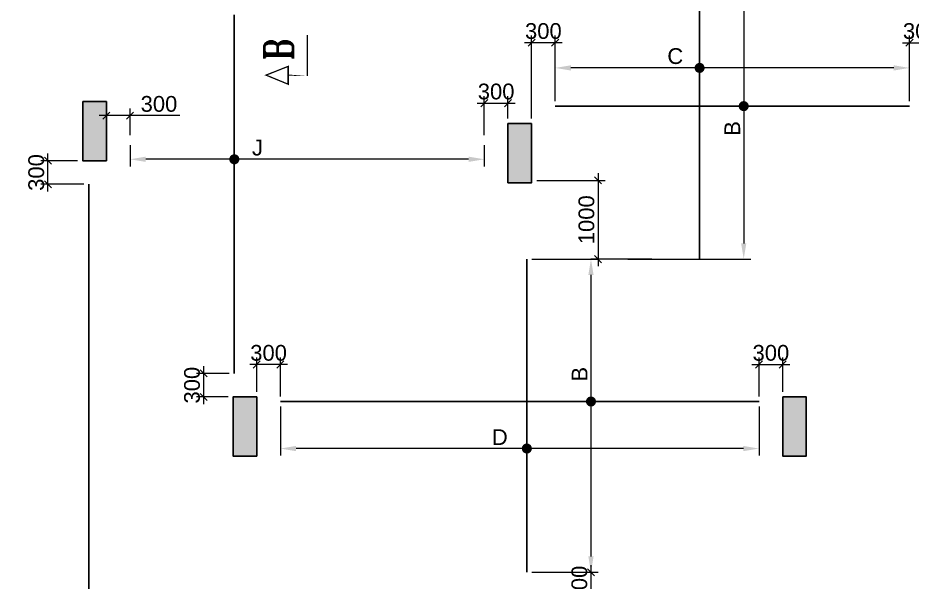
# Model space of a CAD drawing. Header units: millimetres. Extents: x 1123469 to 1883119, y -126924 to 196924.
# Drawn here: x 1621671 to 1633029, y 129639 to 136802 of the extents above; entities that cross this region are included whole.
import ezdxf

# ---------------------------------------------------------------- set-up
doc = ezdxf.new("R2010")
doc.units = ezdxf.units.MM
doc.header["$LTSCALE"] = 500
doc.header["$MEASUREMENT"] = 0
doc.header["$PDMODE"] = 34
doc.linetypes.add('CONTINOUS', pattern=[0])
doc.layers.get('Defpoints').update_dxf_attribs({"lineweight": 0})
for name, color, linetype in [('3BEAM NO', 6, 'Continuous'), ('COL. DIM', 3, 'Continuous'), ('reinf.', 4, 'Continuous'), ('TEXT-20', 3, 'Continuous'), ('TOWER AREA COLUMN.', 6, 'Continuous')]:
    doc.layers.add(name, color=color, linetype=linetype)
for name, color, linetype, lineweight in [('CUT OUT', 1, 'Continuous', 13), ('dim-M', 1, 'Continuous', 15), ('S - SUNK', 251, 'Continuous', 0), ('TOWER COL HATCH', 253, 'Continuous', 20)]:
    doc.layers.add(name, color=color, linetype=linetype, lineweight=lineweight)
doc.styles.add('3mm', font='arial.ttf')
doc.styles.add('RT', font='romant.shx', dxfattribs={"height": 8})
doc.dimstyles.new('PARAMVEER', dxfattribs={"dimtxt": 200, "dimasz": 100, "dimexe": 0, "dimexo": 25, "dimgap": 10, "dimtad": 1, "dimdec": 0, "dimrnd": 5, "dimzin": 0, "dimdsep": 46, "dimtxsty": '3mm', "dimblk": 'OBLIQUE', "dimcen": 0.09, "dimdle": 75, "dimclrd": 1, "dimclre": 1, "dimclrt": 3, "dimadec": 0, "dimazin": 0, "dimtfac": 1, "dimtdec": 0, "dimtmove": 1, "dimatfit": 3, "dimfxl": 100, "dimtolj": 1, "dimtzin": 0, "dimlwd": 18, "dimlwe": 5, "dimarcsym": 0})

# ---------------------------------------------------------------- blocks, each defined once
blk = doc.blocks.new('3tgra')
at = {"layer": 'TOWER COL HATCH'}
h = blk.add_hatch(color=253, dxfattribs=at)
h.dxf.hatch_style = 1
h.paths.add_polyline_path([(1383385.712416565, 72716.75990101276), (1383085.712416565, 72716.75990101276), (1383085.712416565, 71966.75990101276), (1383385.712416565, 71966.75990101276)])
h = blk.add_hatch(color=253, dxfattribs=at)
h.dxf.hatch_style = 1
h.paths.add_polyline_path([(1377685.631014433, 72436.75957392534), (1377985.631014433, 72436.75957392534), (1377985.631014433, 71686.75957392534), (1377685.631014433, 71686.75957392534)])
h = blk.add_hatch(color=253, dxfattribs=at)
h.dxf.hatch_style = 1
h.paths.add_polyline_path([(1374495.631025397, 68966.75979970378), (1374195.631025397, 68966.75979970378), (1374195.631025397, 68216.75979970378), (1374495.631025397, 68216.75979970378)])
h = blk.add_hatch(color=253, dxfattribs=at)
h.dxf.hatch_style = 1
h.paths.add_polyline_path([(1381175.631022721, 68966.7597997039), (1381475.631022721, 68966.7597997039), (1381475.631022721, 68216.7597997039), (1381175.631022721, 68216.7597997039)])
at = {"layer": 'TOWER AREA COLUMN.', "color": 4}
for points in [[(1383385.712416565, 72716.75990101276), (1383085.712416565, 72716.75990101276), (1383085.712416565, 71966.75990101276), (1383385.712416565, 71966.75990101276)], [(1377685.631014433, 72436.75957392534), (1377985.631014433, 72436.75957392534), (1377985.631014433, 71686.75957392534), (1377685.631014433, 71686.75957392534)], [(1374495.631025397, 68966.75979970378), (1374195.631025397, 68966.75979970378), (1374195.631025397, 68216.75979970378), (1374495.631025397, 68216.75979970378)], [(1381175.631022721, 68966.7597997039), (1381475.631022721, 68966.7597997039), (1381475.631022721, 68216.7597997039), (1381175.631022721, 68216.7597997039)]]:
    blk.add_lwpolyline(points, close=True, dxfattribs=at)
blk = doc.blocks.new('_Oblique')
at = {"color": 0, "linetype": 'ByBlock', "lineweight": -2}
blk.add_line((-0.5, -0.5), (0.5, 0.5), dxfattribs=at)
blk = doc.blocks.new('*D1168')
at = {"layer": 'COL. DIM', "color": 1, "linetype": 'CONTINOUS', "lineweight": 5, "ltscale": 10, "transparency": 16777216}
for p, q in [((1632995.033498368, 135746.5835570494), (1632995.033498368, 136576.4954902627)), ((1633295.033498368, 135804.2511585094), (1633295.033498368, 136576.4954902627))]:
    blk.add_line(p, q, dxfattribs=at)
at = {"layer": 'COL. DIM', "color": 1, "lineweight": 18, "ltscale": 10, "transparency": 16777216}
blk.add_line((1632905.033498368, 136486.4954902627), (1633385.033498368, 136486.4954902627), dxfattribs=at)
at = {"layer": 'Defpoints', "color": 0, "ltscale": 10, "transparency": 16777216}
for p in [(1633295.033498368, 136486.4954902627), (1633295.033498368, 135739.2511585094), (1632995.033498368, 135681.5835570494)]:
    blk.add_point(p, dxfattribs=at)
at = {"layer": 'COL. DIM', "color": 1, "lineweight": 18, "ltscale": 10, "transparency": 16777216, "xscale": 90, "yscale": 90, "zscale": 90, "rotation": 180}
blk.add_blockref('_Oblique', (1632995.033498368, 136486.4954902627), dxfattribs=at)
at = {"layer": 'COL. DIM', "color": 1, "lineweight": 18, "ltscale": 10, "transparency": 16777216, "xscale": 90, "yscale": 90, "zscale": 90}
blk.add_blockref('_Oblique', (1633295.033498368, 136486.4954902627), dxfattribs=at)
at = {"layer": 'COL. DIM', "color": 3, "ltscale": 10, "transparency": 16777216, "insert": (1633145.033498368, 136633.678300631), "char_height": 200, "attachment_point": 5, "style": '3mm'}
blk.add_mtext('\\A1;300', dxfattribs=at)
blk = doc.blocks.new('*D1169')
at = {"layer": 'COL. DIM', "color": 1, "linetype": 'CONTINOUS', "lineweight": 5, "ltscale": 10, "transparency": 16777216}
for p, q in [((1630325.262579326, 137654.2940887282), (1630979.826075349, 137654.2940887282)), ((1629418.331552686, 133739.2510732774), (1630979.826075349, 133739.2510732774))]:
    blk.add_line(p, q, dxfattribs=at)
at = {"layer": 'COL. DIM', "color": 1, "lineweight": 18, "ltscale": 10, "transparency": 16777216}
blk.add_line((1630889.826075349, 137454.2940887282), (1630889.826075349, 133939.2510732774), dxfattribs=at)
at = {"layer": 'COL. DIM', "color": 1, "ltscale": 10, "transparency": 16777216}
for points in [[(1630856.492742016, 137454.2940887282), (1630923.159408682, 137454.2940887282), (1630889.826075349, 137654.2940887282)], [(1630856.492742016, 133939.2510732774), (1630923.159408682, 133939.2510732774), (1630889.826075349, 133739.2510732774)]]:
    blk.add_solid(points, dxfattribs=at)
at = {"layer": 'Defpoints', "color": 0, "ltscale": 10, "transparency": 16777216}
for p in [(1630260.262579326, 137654.2940887282), (1629353.331552686, 133739.2510732774), (1630889.826075349, 133739.2510732774)]:
    blk.add_point(p, dxfattribs=at)
at = {"layer": 'COL. DIM', "color": 3, "ltscale": 10, "transparency": 16777216, "insert": (1630744.826075369, 135398.7302032021), "char_height": 200, "attachment_point": 5, "rotation": 90, "style": '3mm'}
blk.add_mtext('\\A1;B', dxfattribs=at)
blk = doc.blocks.new('*D1170')
at = {"layer": 'COL. DIM', "color": 1, "linetype": 'CONTINOUS', "lineweight": 5, "ltscale": 10, "transparency": 16777216}
for p, q in [((1628194.952115137, 135524.250831422), (1628194.952115137, 136576.4954902627)), ((1628494.952115137, 135746.5835570494), (1628494.952115137, 136576.4954902627))]:
    blk.add_line(p, q, dxfattribs=at)
at = {"layer": 'COL. DIM', "color": 1, "lineweight": 18, "ltscale": 10, "transparency": 16777216}
blk.add_line((1628584.952115137, 136486.4954902627), (1628104.952115137, 136486.4954902627), dxfattribs=at)
at = {"layer": 'Defpoints', "color": 0, "ltscale": 10, "transparency": 16777216}
for p in [(1628194.952115137, 136486.4954902627), (1628494.952115137, 135681.5835570494), (1628194.952115137, 135459.250831422)]:
    blk.add_point(p, dxfattribs=at)
at = {"layer": 'COL. DIM', "color": 1, "lineweight": 18, "ltscale": 10, "transparency": 16777216, "xscale": 90, "yscale": 90, "zscale": 90, "rotation": 180}
blk.add_blockref('_Oblique', (1628194.952115137, 136486.4954902627), dxfattribs=at)
at = {"layer": 'COL. DIM', "color": 1, "lineweight": 18, "ltscale": 10, "transparency": 16777216, "xscale": 90, "yscale": 90, "zscale": 90}
blk.add_blockref('_Oblique', (1628494.952115137, 136486.4954902627), dxfattribs=at)
at = {"layer": 'COL. DIM', "color": 3, "ltscale": 10, "transparency": 16777216, "insert": (1628344.952115137, 136633.678300631), "char_height": 200, "attachment_point": 5, "style": '3mm'}
blk.add_mtext('\\A1;300', dxfattribs=at)
blk = doc.blocks.new('*D1171')
at = {"layer": 'COL. DIM', "color": 1, "linetype": 'CONTINOUS', "lineweight": 5, "ltscale": 10, "transparency": 16777216}
for p, q in [((1631084.951477292, 131996.5834557404), (1631084.951477292, 132491.2456043093)), ((1631384.951477292, 132054.2510572005), (1631384.951477292, 132491.2456043093))]:
    blk.add_line(p, q, dxfattribs=at)
at = {"layer": 'COL. DIM', "color": 1, "lineweight": 18, "ltscale": 10, "transparency": 16777216}
blk.add_line((1630994.951477292, 132401.2456043093), (1631474.951477292, 132401.2456043093), dxfattribs=at)
at = {"layer": 'Defpoints', "color": 0, "ltscale": 10, "transparency": 16777216}
for p in [(1631384.951477292, 132401.2456043093), (1631384.951477292, 131989.2510572005), (1631084.951477292, 131931.5834557404)]:
    blk.add_point(p, dxfattribs=at)
at = {"layer": 'COL. DIM', "color": 1, "lineweight": 18, "ltscale": 10, "transparency": 16777216, "xscale": 90, "yscale": 90, "zscale": 90, "rotation": 180}
blk.add_blockref('_Oblique', (1631084.951477292, 132401.2456043093), dxfattribs=at)
at = {"layer": 'COL. DIM', "color": 1, "lineweight": 18, "ltscale": 10, "transparency": 16777216, "xscale": 90, "yscale": 90, "zscale": 90}
blk.add_blockref('_Oblique', (1631384.951477292, 132401.2456043093), dxfattribs=at)
at = {"layer": 'COL. DIM', "color": 3, "ltscale": 10, "transparency": 16777216, "insert": (1631234.951477292, 132548.4284146776), "char_height": 200, "attachment_point": 5, "style": '3mm'}
blk.add_mtext('\\A1;300', dxfattribs=at)
blk = doc.blocks.new('*D1172')
at = {"layer": 'COL. DIM', "color": 1, "linetype": 'CONTINOUS', "lineweight": 5, "ltscale": 10, "transparency": 16777216}
for p, q in [((1628200.353382314, 133739.2510732775), (1629039.744681105, 133739.2510732775)), ((1628200.353382314, 129764.2510576966), (1629039.744681105, 129764.2510576966))]:
    blk.add_line(p, q, dxfattribs=at)
at = {"layer": 'COL. DIM', "color": 1, "lineweight": 18, "ltscale": 10, "transparency": 16777216}
blk.add_line((1628949.744681105, 133539.2510732775), (1628949.744681105, 129964.2510576966), dxfattribs=at)
at = {"layer": 'COL. DIM', "color": 1, "ltscale": 10, "transparency": 16777216}
for points in [[(1628916.411347772, 133539.2510732775), (1628983.078014438, 133539.2510732775), (1628949.744681105, 133739.2510732775)], [(1628916.411347772, 129964.2510576966), (1628983.078014438, 129964.2510576966), (1628949.744681105, 129764.2510576966)]]:
    blk.add_solid(points, dxfattribs=at)
at = {"layer": 'Defpoints', "color": 0, "ltscale": 10, "transparency": 16777216}
for p in [(1628135.353382314, 133739.2510732775), (1628135.353382314, 129764.2510576966), (1628949.744681105, 129764.2510576966)]:
    blk.add_point(p, dxfattribs=at)
at = {"layer": 'COL. DIM', "color": 3, "ltscale": 10, "transparency": 16777216, "insert": (1628804.744681129, 132278.4018953069), "char_height": 200, "attachment_point": 5, "rotation": 90, "style": '3mm'}
blk.add_mtext('\\A1;B', dxfattribs=at)
blk = doc.blocks.new('*D1173')
at = {"layer": 'COL. DIM', "color": 1, "lineweight": 18, "ltscale": 10, "transparency": 16777216}
blk.add_line((1628949.762944429, 129854.2510576966), (1628949.762944429, 129374.2510576967), dxfattribs=at)
at = {"layer": 'COL. DIM', "color": 1, "linetype": 'CONTINOUS', "lineweight": 5, "ltscale": 10, "transparency": 16777216}
for p, q in [((1628200.353382314, 129764.2510576966), (1629039.762944429, 129764.2510576966)), ((1628259.952108179, 129464.2510576967), (1629039.762944429, 129464.2510576967))]:
    blk.add_line(p, q, dxfattribs=at)
at = {"layer": 'Defpoints', "color": 0, "ltscale": 10, "transparency": 16777216}
for p in [(1628135.353382314, 129764.2510576966), (1628194.952108179, 129464.2510576967), (1628949.762944429, 129464.2510576967)]:
    blk.add_point(p, dxfattribs=at)
at = {"layer": 'COL. DIM', "color": 1, "lineweight": 18, "ltscale": 10, "transparency": 16777216, "xscale": 90, "yscale": 90, "zscale": 90}
for p, rotation in [((1628949.762944429, 129764.2510576966), 90), ((1628949.762944429, 129464.2510576967), 270)]:
    blk.add_blockref('_Oblique', p, dxfattribs=dict(at, rotation=rotation))
at = {"layer": 'COL. DIM', "color": 3, "ltscale": 10, "transparency": 16777216, "insert": (1628802.580134058, 129614.2510576966), "char_height": 200, "attachment_point": 5, "rotation": 90, "style": '3mm'}
blk.add_mtext('\\A1;300', dxfattribs=at)
blk = doc.blocks.new('*D1174')
at = {"layer": 'COL. DIM', "color": 1, "linetype": 'CONTINOUS', "lineweight": 5, "ltscale": 10, "transparency": 16777216}
for p, q in [((1624704.951479969, 132054.2510572005), (1624704.951479969, 132491.2456043093)), ((1625004.951479969, 131996.5834557404), (1625004.951479969, 132491.2456043093))]:
    blk.add_line(p, q, dxfattribs=at)
at = {"layer": 'COL. DIM', "color": 1, "lineweight": 18, "ltscale": 10, "transparency": 16777216}
blk.add_line((1625094.951479969, 132401.2456043093), (1624614.951479969, 132401.2456043093), dxfattribs=at)
at = {"layer": 'Defpoints', "color": 0, "ltscale": 10, "transparency": 16777216}
for p in [(1624704.951479969, 132401.2456043093), (1624704.951479969, 131989.2510572005), (1625004.951479969, 131931.5834557404)]:
    blk.add_point(p, dxfattribs=at)
at = {"layer": 'COL. DIM', "color": 1, "lineweight": 18, "ltscale": 10, "transparency": 16777216, "xscale": 90, "yscale": 90, "zscale": 90, "rotation": 180}
blk.add_blockref('_Oblique', (1624704.951479969, 132401.2456043093), dxfattribs=at)
at = {"layer": 'COL. DIM', "color": 1, "lineweight": 18, "ltscale": 10, "transparency": 16777216, "xscale": 90, "yscale": 90, "zscale": 90}
blk.add_blockref('_Oblique', (1625004.951479969, 132401.2456043093), dxfattribs=at)
at = {"layer": 'COL. DIM', "color": 3, "ltscale": 10, "transparency": 16777216, "insert": (1624854.951479969, 132548.4284146776), "char_height": 200, "attachment_point": 5, "style": '3mm'}
blk.add_mtext('\\A1;300', dxfattribs=at)
blk = doc.blocks.new('*D1255')
at = {"layer": 'COL. DIM', "color": 1, "lineweight": 18, "ltscale": 10, "transparency": 16777216}
blk.add_line((1629039.744681106, 134829.2510732774), (1629039.744681106, 133649.2510732775), dxfattribs=at)
at = {"layer": 'COL. DIM', "color": 1, "linetype": 'CONTINOUS', "lineweight": 5, "ltscale": 10, "transparency": 16777216}
for p, q in [((1628259.952115138, 134739.2510732774), (1629129.744681106, 134739.2510732774)), ((1629721.371590578, 133739.2510732775), (1628949.744681106, 133739.2510732775))]:
    blk.add_line(p, q, dxfattribs=at)
at = {"layer": 'Defpoints', "color": 0, "ltscale": 10, "transparency": 16777216}
for p in [(1628194.952115138, 134739.2510732774), (1629039.744681106, 133739.2510732775), (1629786.371590578, 133739.2510732775)]:
    blk.add_point(p, dxfattribs=at)
at = {"layer": 'COL. DIM', "color": 1, "lineweight": 18, "ltscale": 10, "transparency": 16777216, "xscale": 90, "yscale": 90, "zscale": 90}
for p, rotation in [((1629039.744681106, 134739.2510732774), 90), ((1629039.744681106, 133739.2510732775), 270)]:
    blk.add_blockref('_Oblique', p, dxfattribs=dict(at, rotation=rotation))
at = {"layer": 'COL. DIM', "color": 3, "ltscale": 10, "transparency": 16777216, "insert": (1628892.630083561, 134239.251073277), "char_height": 200, "attachment_point": 5, "rotation": 90, "style": '3mm'}
blk.add_mtext('\\A1;1000', dxfattribs=at)
blk = doc.blocks.new('*D1175')
at = {"layer": 'COL. DIM', "color": 1, "linetype": 'CONTINOUS', "lineweight": 5, "ltscale": 10, "transparency": 16777216}
for p, q in [((1627594.952115137, 135314.3516455312), (1627594.952115137, 135809.0137941001)), ((1627894.952115137, 135524.250831422), (1627894.952115137, 135809.0137941001))]:
    blk.add_line(p, q, dxfattribs=at)
at = {"layer": 'COL. DIM', "color": 1, "lineweight": 18, "ltscale": 10, "transparency": 16777216}
blk.add_line((1627504.952115137, 135719.0137941001), (1627984.952115137, 135719.0137941001), dxfattribs=at)
at = {"layer": 'Defpoints', "color": 0, "ltscale": 10, "transparency": 16777216}
for p in [(1627894.952115137, 135719.0137941001), (1627894.952115137, 135459.250831422), (1627594.952115137, 135249.3516455312)]:
    blk.add_point(p, dxfattribs=at)
at = {"layer": 'COL. DIM', "color": 1, "lineweight": 18, "ltscale": 10, "transparency": 16777216, "xscale": 90, "yscale": 90, "zscale": 90, "rotation": 180}
blk.add_blockref('_Oblique', (1627594.952115137, 135719.0137941001), dxfattribs=at)
at = {"layer": 'COL. DIM', "color": 1, "lineweight": 18, "ltscale": 10, "transparency": 16777216, "xscale": 90, "yscale": 90, "zscale": 90}
blk.add_blockref('_Oblique', (1627894.952115137, 135719.0137941001), dxfattribs=at)
at = {"layer": 'COL. DIM', "color": 3, "ltscale": 10, "transparency": 16777216, "insert": (1627744.952115137, 135866.1966044684), "char_height": 200, "attachment_point": 5, "style": '3mm'}
blk.add_mtext('\\A1;300', dxfattribs=at)
blk = doc.blocks.new('*D1176')
at = {"layer": 'COL. DIM', "color": 1, "lineweight": 18, "ltscale": 10, "transparency": 16777216}
blk.add_line((1624030.282016689, 132379.2510572005), (1624030.282016689, 131899.2510572005), dxfattribs=at)
at = {"layer": 'COL. DIM', "color": 1, "linetype": 'CONTINOUS', "lineweight": 5, "ltscale": 10, "transparency": 16777216}
for p, q in [((1624354.820856676, 132289.2510572005), (1623940.282016689, 132289.2510572005)), ((1624339.95147997, 131989.2510572005), (1623940.282016689, 131989.2510572005))]:
    blk.add_line(p, q, dxfattribs=at)
at = {"layer": 'Defpoints', "color": 0, "ltscale": 10, "transparency": 16777216}
for p in [(1624419.820856676, 132289.2510572005), (1624030.282016689, 131989.2510572005), (1624404.95147997, 131989.2510572005)]:
    blk.add_point(p, dxfattribs=at)
at = {"layer": 'COL. DIM', "color": 1, "lineweight": 18, "ltscale": 10, "transparency": 16777216, "xscale": 90, "yscale": 90, "zscale": 90}
for p, rotation in [((1624030.282016689, 132289.2510572005), 90), ((1624030.282016689, 131989.2510572005), 270)]:
    blk.add_blockref('_Oblique', p, dxfattribs=dict(at, rotation=rotation))
at = {"layer": 'COL. DIM', "color": 3, "ltscale": 10, "transparency": 16777216, "insert": (1623883.099206313, 132139.2510572005), "char_height": 200, "attachment_point": 5, "rotation": 90, "style": '3mm'}
blk.add_mtext('\\A1;300', dxfattribs=at)
blk = doc.blocks.new('*D1177')
at = {"layer": 'COL. DIM', "color": 1, "linetype": 'CONTINOUS', "lineweight": 5, "ltscale": 10, "transparency": 16777216}
for p, q in [((1622794.870731906, 135372.0192469913), (1622794.870731906, 135651.6827198156)), ((1623094.870731906, 135314.3516455312), (1623094.870731906, 135651.6827198156))]:
    blk.add_line(p, q, dxfattribs=at)
at = {"layer": 'COL. DIM', "color": 1, "lineweight": 18, "ltscale": 10, "transparency": 16777216}
for p, q in [((1623184.870731906, 135561.6827198156), (1622704.870731906, 135561.6827198156)), ((1623728.162779392, 135561.6827198156), (1623094.870731906, 135561.6827198156))]:
    blk.add_line(p, q, dxfattribs=at)
at = {"layer": 'Defpoints', "color": 0, "ltscale": 10, "transparency": 16777216}
for p in [(1622794.870731906, 135561.6827198156), (1622794.870731906, 135307.0192469913), (1623094.870731906, 135249.3516455312)]:
    blk.add_point(p, dxfattribs=at)
at = {"layer": 'COL. DIM', "color": 1, "lineweight": 18, "ltscale": 10, "transparency": 16777216, "xscale": 90, "yscale": 90, "zscale": 90, "rotation": 180}
blk.add_blockref('_Oblique', (1622794.870731906, 135561.6827198156), dxfattribs=at)
at = {"layer": 'COL. DIM', "color": 1, "lineweight": 18, "ltscale": 10, "transparency": 16777216, "xscale": 90, "yscale": 90, "zscale": 90}
blk.add_blockref('_Oblique', (1623094.870731906, 135561.6827198156), dxfattribs=at)
at = {"layer": 'COL. DIM', "color": 3, "ltscale": 10, "transparency": 16777216, "insert": (1623462.630719364, 135708.865530184), "char_height": 200, "attachment_point": 5, "style": '3mm'}
blk.add_mtext('\\A1;300', dxfattribs=at)
blk = doc.blocks.new('*D1187')
at = {"layer": 'COL. DIM', "color": 1, "lineweight": 18, "ltscale": 10, "transparency": 16777216}
blk.add_line((1622051.605470678, 134599.2511585095), (1622051.605470678, 135079.2511585095), dxfattribs=at)
at = {"layer": 'COL. DIM', "color": 1, "linetype": 'CONTINOUS', "lineweight": 5, "ltscale": 10, "transparency": 16777216}
for p, q in [((1622429.870713006, 134989.2511585095), (1621961.605470678, 134989.2511585095)), ((1622508.87170037, 134689.2511585095), (1621961.605470678, 134689.2511585095))]:
    blk.add_line(p, q, dxfattribs=at)
at = {"layer": 'Defpoints', "color": 0, "ltscale": 10, "transparency": 16777216}
for p in [(1622051.605470678, 134989.2511585095), (1622494.870713006, 134989.2511585095), (1622573.87170037, 134689.2511585095)]:
    blk.add_point(p, dxfattribs=at)
at = {"layer": 'COL. DIM', "color": 1, "lineweight": 18, "ltscale": 10, "transparency": 16777216, "xscale": 90, "yscale": 90, "zscale": 90}
for p, rotation in [((1622051.605470678, 134989.2511585095), 90), ((1622051.605470678, 134689.2511585095), 270)]:
    blk.add_blockref('_Oblique', p, dxfattribs=dict(at, rotation=rotation))
at = {"layer": 'COL. DIM', "color": 3, "ltscale": 10, "transparency": 16777216, "insert": (1621904.422660308, 134839.2511585094), "char_height": 200, "attachment_point": 5, "rotation": 90, "style": '3mm'}
blk.add_mtext('\\A1;300', dxfattribs=at)
blk = doc.blocks.new('*D1204')
at = {"layer": 'COL. DIM', "color": 1, "linetype": 'CONTINOUS', "lineweight": 5, "ltscale": 10, "transparency": 16777216}
for p, q in [((1628494.952115137, 135746.5835570493), (1628494.952115137, 136257.1212308561)), ((1632995.033498368, 135746.5835570494), (1632995.033498368, 136257.1212308561))]:
    blk.add_line(p, q, dxfattribs=at)
at = {"layer": 'COL. DIM', "color": 1, "lineweight": 18, "ltscale": 10, "transparency": 16777216}
blk.add_line((1632795.033498368, 136167.1212308561), (1628694.952115137, 136167.1212308561), dxfattribs=at)
at = {"layer": 'COL. DIM', "color": 1, "ltscale": 10, "transparency": 16777216}
for points in [[(1628694.952115137, 136200.4545641895), (1628694.952115137, 136133.7878975228), (1628494.952115137, 136167.1212308561)], [(1632795.033498368, 136200.4545641895), (1632795.033498368, 136133.7878975228), (1632995.033498368, 136167.1212308561)]]:
    blk.add_solid(points, dxfattribs=at)
at = {"layer": 'Defpoints', "color": 0, "ltscale": 10, "transparency": 16777216}
for p in [(1628494.952115137, 136167.1212308561), (1628494.952115137, 135681.5835570493), (1632995.033498368, 135681.5835570494)]:
    blk.add_point(p, dxfattribs=at)
at = {"layer": 'COL. DIM', "color": 3, "ltscale": 10, "transparency": 16777216, "insert": (1630020.160957309, 136315.5318720567), "char_height": 200, "width": 21.47949955365168, "attachment_point": 5, "style": '3mm'}
blk.add_mtext('\\A1;C', dxfattribs=at)
blk = doc.blocks.new('*D1206')
at = {"layer": 'COL. DIM', "color": 1, "linetype": 'CONTINOUS', "lineweight": 5, "ltscale": 10, "transparency": 16777216}
for p, q in [((1625004.951479969, 131866.5834557404), (1625004.951479969, 131244.5804382807)), ((1631084.951477292, 131866.5834557404), (1631084.951477292, 131244.5804382807))]:
    blk.add_line(p, q, dxfattribs=at)
at = {"layer": 'COL. DIM', "color": 1, "lineweight": 18, "ltscale": 10, "transparency": 16777216}
blk.add_line((1630884.951477292, 131334.5804382807), (1625204.951479969, 131334.5804382807), dxfattribs=at)
at = {"layer": 'COL. DIM', "color": 1, "ltscale": 10, "transparency": 16777216}
for points in [[(1625204.951479969, 131367.913771614), (1625204.951479969, 131301.2471049473), (1625004.951479969, 131334.5804382807)], [(1630884.951477292, 131367.913771614), (1630884.951477292, 131301.2471049473), (1631084.951477292, 131334.5804382807)]]:
    blk.add_solid(points, dxfattribs=at)
at = {"layer": 'Defpoints', "color": 0, "ltscale": 10, "transparency": 16777216}
for p in [(1625004.951479969, 131931.5834557404), (1631084.951477292, 131931.5834557404), (1625004.951479969, 131334.5804382807)]:
    blk.add_point(p, dxfattribs=at)
at = {"layer": 'COL. DIM', "color": 3, "ltscale": 10, "transparency": 16777216, "insert": (1627791.949755236, 131479.5804382807), "char_height": 200, "width": 21.47949955365168, "attachment_point": 5, "style": '3mm'}
blk.add_mtext('\\A1;D', dxfattribs=at)
blk = doc.blocks.new('*D1208')
at = {"layer": 'COL. DIM', "color": 1, "linetype": 'CONTINOUS', "lineweight": 5, "ltscale": 10, "transparency": 16777216}
for p, q in [((1623094.870731906, 135184.3516455312), (1623094.870731906, 134916.8871725657)), ((1627594.952115137, 135184.3516455312), (1627594.952115137, 134916.8871725657))]:
    blk.add_line(p, q, dxfattribs=at)
at = {"layer": 'COL. DIM', "color": 1, "lineweight": 18, "ltscale": 10, "transparency": 16777216}
blk.add_line((1627394.952115137, 135006.8871725657), (1623294.870731906, 135006.8871725657), dxfattribs=at)
at = {"layer": 'COL. DIM', "color": 1, "ltscale": 10, "transparency": 16777216}
for points in [[(1623294.870731906, 135040.2205058991), (1623294.870731906, 134973.5538392324), (1623094.870731906, 135006.8871725657)], [(1627394.952115137, 135040.2205058991), (1627394.952115137, 134973.5538392324), (1627594.952115137, 135006.8871725657)]]:
    blk.add_solid(points, dxfattribs=at)
at = {"layer": 'Defpoints', "color": 0, "ltscale": 10, "transparency": 16777216}
for p in [(1623094.870731906, 135249.3516455312), (1627594.952115137, 135249.3516455312), (1623094.870731906, 135006.8871725657)]:
    blk.add_point(p, dxfattribs=at)
at = {"layer": 'COL. DIM', "color": 3, "ltscale": 10, "transparency": 16777216, "insert": (1624713.631939478, 135153.592493166), "char_height": 200, "width": 21.47949955365168, "attachment_point": 5, "style": '3mm'}
blk.add_mtext('\\A1;J', dxfattribs=at)
blk = doc.blocks.new('*D2624')
at = {"layer": 'COL. DIM', "color": 1, "linetype": 'CONTINOUS', "lineweight": 5, "ltscale": 10, "transparency": 16777216}
for p, q in [((1726903.271734793, 142855.3069163206), (1726903.271734793, 142349.4527371134)), ((1727203.271734793, 141672.483817342), (1727203.271734793, 142529.4527371134))]:
    blk.add_line(p, q, dxfattribs=at)
at = {"layer": 'COL. DIM', "color": 1, "lineweight": 18, "ltscale": 10, "transparency": 16777216}
blk.add_line((1726813.271734793, 142439.4527371134), (1727293.271734793, 142439.4527371134), dxfattribs=at)
at = {"layer": 'Defpoints', "color": 0, "ltscale": 10, "transparency": 16777216}
for p in [(1726903.271734793, 142920.3069163206), (1727203.271734793, 142439.4527371134), (1727203.271734793, 141607.483817342), (1405055.631024809, 139394.2285481436), (1364890.631013369, 126979.2510576845), (1364890.631013369, 124332.9141457363)]:
    blk.add_point(p, dxfattribs=at)
at = {"layer": 'S - SUNK', "color": 1, "lineweight": 18, "ltscale": 10, "transparency": 16777216}
blk.add_line((1405130.631024809, 124332.9141457363), (1364815.631013369, 124332.9141457363), dxfattribs=at)
at = {"layer": 'S - SUNK', "color": 1, "lineweight": 5, "ltscale": 10, "transparency": 16777216}
for p, q in [((1364890.631013369, 124333.0641457363), (1364890.631013369, 124332.9141457363)), ((1405055.631024809, 124333.0641457363), (1405055.631024809, 124332.9141457363))]:
    blk.add_line(p, q, dxfattribs=at)
at = {"layer": 'COL. DIM', "color": 1, "lineweight": 18, "ltscale": 10, "transparency": 16777216, "xscale": 90, "yscale": 90, "zscale": 90, "rotation": 180}
blk.add_blockref('_Oblique', (1726903.271734793, 142439.4527371134), dxfattribs=at)
at = {"layer": 'COL. DIM', "color": 1, "lineweight": 18, "ltscale": 10, "transparency": 16777216, "xscale": 90, "yscale": 90, "zscale": 90}
blk.add_blockref('_Oblique', (1727203.271734793, 142439.4527371134), dxfattribs=at)
at = {"layer": 'S - SUNK', "color": 1, "lineweight": 18, "ltscale": 10, "transparency": 16777216, "xscale": 100, "yscale": 100, "zscale": 100, "rotation": 180}
blk.add_blockref('_Oblique', (1364890.631013369, 124332.9141457363), dxfattribs=at)
at = {"layer": 'S - SUNK', "color": 1, "lineweight": 18, "ltscale": 10, "transparency": 16777216, "xscale": 100, "yscale": 100, "zscale": 100}
blk.add_blockref('_Oblique', (1405055.631024809, 124332.9141457363), dxfattribs=at)
at = {"layer": 'COL. DIM', "color": 3, "ltscale": 10, "transparency": 16777216, "insert": (1727053.271734793, 142586.6355474817), "char_height": 200, "attachment_point": 5, "style": '3mm'}
blk.add_mtext('\\A1;300', dxfattribs=at)
at = {"layer": 'S - SUNK', "color": 3, "ltscale": 10, "transparency": 16777216, "insert": (1384973.131019089, 124445.0287432807), "char_height": 200, "attachment_point": 5, "style": '3mm'}
blk.add_mtext('\\A1;40165', dxfattribs=at)
blk = doc.blocks.new('*D2625')
at = {"layer": 'COL. DIM', "color": 1, "lineweight": 18, "ltscale": 10, "transparency": 16777216}
blk.add_line((1725455.593660668, 141997.4838173419), (1725455.593660668, 141517.483817342), dxfattribs=at)
at = {"layer": 'COL. DIM', "color": 1, "linetype": 'CONTINOUS', "lineweight": 5, "ltscale": 10, "transparency": 16777216}
for p, q in [((1725012.160233842, 141907.4838173419), (1725545.593660668, 141907.4838173419)), ((1724393.259694719, 141607.483817342), (1725545.593660668, 141607.483817342))]:
    blk.add_line(p, q, dxfattribs=at)
at = {"layer": 'Defpoints', "color": 0, "ltscale": 10, "transparency": 16777216}
for p in [(1358872.110384249, 158914.0730525189), (1431760.642437937, 158914.0730525189), (1724947.160233842, 141907.4838173419), (1724328.259694719, 141607.483817342), (1725455.593660668, 141607.483817342), (1442850.630409368, 126979.2510576846)]:
    blk.add_point(p, dxfattribs=at)
at = {"layer": 'S - SUNK', "color": 1, "lineweight": 18, "ltscale": 10, "transparency": 16777216}
blk.add_line((1358872.110384249, 126904.2510576846), (1358872.110384249, 158989.0730525189), dxfattribs=at)
at = {"layer": 'S - SUNK', "color": 1, "lineweight": 5, "ltscale": 10, "transparency": 16777216}
for p, q in [((1358872.260384249, 158914.0730525189), (1358872.110384249, 158914.0730525189)), ((1358872.260384249, 126979.2510576846), (1358872.110384249, 126979.2510576846))]:
    blk.add_line(p, q, dxfattribs=at)
at = {"layer": 'COL. DIM', "color": 1, "lineweight": 18, "ltscale": 10, "transparency": 16777216, "xscale": 90, "yscale": 90, "zscale": 90}
for p, rotation in [((1725455.593660668, 141907.4838173419), 90), ((1725455.593660668, 141607.483817342), 270)]:
    blk.add_blockref('_Oblique', p, dxfattribs=dict(at, rotation=rotation))
at = {"layer": 'S - SUNK', "color": 1, "lineweight": 18, "ltscale": 10, "transparency": 16777216, "xscale": 100, "yscale": 100, "zscale": 100}
for p, rotation in [((1358872.110384249, 158914.0730525189), 90), ((1358872.110384249, 126979.2510576846), 270)]:
    blk.add_blockref('_Oblique', p, dxfattribs=dict(at, rotation=rotation))
at = {"layer": 'COL. DIM', "color": 3, "ltscale": 10, "transparency": 16777216, "insert": (1725308.410850292, 141757.4838173419), "char_height": 200, "attachment_point": 5, "rotation": 90, "style": '3mm'}
blk.add_mtext('\\A1;300', dxfattribs=at)
at = {"layer": 'S - SUNK', "color": 3, "ltscale": 10, "transparency": 16777216, "insert": (1358759.927573881, 142946.6620551013), "char_height": 200, "attachment_point": 5, "rotation": 90, "style": '3mm'}
blk.add_mtext('\\A1;31935', dxfattribs=at)
blk = doc.blocks.new('*D3556')
at = {"layer": 'COL. DIM', "color": 1, "lineweight": 18, "ltscale": 10, "transparency": 16777216}
blk.add_line((1817173.874801246, 134747.767510492), (1817173.874801246, 133597.7677523475), dxfattribs=at)
at = {"layer": 'COL. DIM', "color": 1, "linetype": 'CONTINOUS', "lineweight": 5, "ltscale": 10, "transparency": 16777216}
for p, q in [((1817863.667367204, 134657.767510492), (1817083.874801246, 134657.767510492)), ((1816402.247891765, 133687.7677523475), (1817263.874801246, 133687.7677523475))]:
    blk.add_line(p, q, dxfattribs=at)
at = {"layer": 'Defpoints', "color": 0, "ltscale": 10, "transparency": 16777216}
for p in [(1417087.675834863, 156599.2285490907), (1417240.630397862, 156599.2285490907), (1417240.630397862, 155194.2285490907), (1817928.667367204, 134657.767510492), (1816337.247891765, 133687.7677523475), (1817173.874801246, 133687.7677523475)]:
    blk.add_point(p, dxfattribs=at)
at = {"layer": 'S - SUNK', "color": 1, "lineweight": 18, "ltscale": 10, "transparency": 16777216}
blk.add_line((1417087.675834863, 155119.2285490907), (1417087.675834863, 156674.2285490907), dxfattribs=at)
at = {"layer": 'S - SUNK', "color": 1, "lineweight": 5, "ltscale": 10, "transparency": 16777216}
for p, q in [((1417087.825834862, 156599.2285490907), (1417087.675834863, 156599.2285490907)), ((1417087.825834862, 155194.2285490907), (1417087.675834863, 155194.2285490907))]:
    blk.add_line(p, q, dxfattribs=at)
at = {"layer": 'COL. DIM', "color": 1, "lineweight": 18, "ltscale": 10, "transparency": 16777216, "xscale": 90, "yscale": 90, "zscale": 90}
for p, rotation in [((1817173.874801246, 134657.767510492), 90), ((1817173.874801246, 133687.7677523475), 270)]:
    blk.add_blockref('_Oblique', p, dxfattribs=dict(at, rotation=rotation))
at = {"layer": 'S - SUNK', "color": 1, "lineweight": 18, "ltscale": 10, "transparency": 16777216, "xscale": 100, "yscale": 100, "zscale": 100}
for p, rotation in [((1417087.675834863, 156599.2285490907), 90), ((1417087.675834863, 155194.2285490907), 270)]:
    blk.add_blockref('_Oblique', p, dxfattribs=dict(at, rotation=rotation))
at = {"layer": 'COL. DIM', "color": 3, "ltscale": 10, "transparency": 16777216, "insert": (1817026.760203702, 134172.7676314192), "char_height": 200, "attachment_point": 5, "rotation": 90, "style": '3mm'}
blk.add_mtext('\\A1;970', dxfattribs=at)
at = {"layer": 'S - SUNK', "color": 3, "ltscale": 10, "transparency": 16777216, "insert": (1416975.561237318, 155896.7285490903), "char_height": 200, "attachment_point": 5, "rotation": 90, "style": '3mm'}
blk.add_mtext('\\A1;1405', dxfattribs=at)

msp = doc.modelspace()

# ---------------------------------------------------------------- linework, layer by layer
at = {"layer": '3BEAM NO', "color": 4}
msp.add_line((1625104.687020632, 135959.5006431867, -7.851765953677085e-07), (1625104.687020632, 136186.8531094468, -7.843609217412887e-07), dxfattribs=at)
at = {"layer": '3BEAM NO', "color": 4, "extrusion": (-3.227238060428332e-09, 4.963612873298862e-18, 1), "const_width": 15.97339125}
for points, elevation in [([(1625104.68702063, 136075.3548663216), (1625347.110729335, 136075.3548663263), (1625347.110729336, 136585.8700973675)], -0.005245382056474976), ([(1625104.687020627, 135959.5006431932), (1625104.687020627, 136186.8531094533), (1624822.439134103, 136075.354866371), (1625104.687020627, 135959.5006431932)], -0.005245384874064225)]:
    msp.add_lwpolyline(points, dxfattribs=dict(at, elevation=elevation))
at = {"layer": 'dim-M', "color": 4, "ltscale": 10, "const_width": 63.75}
for points in [[(1630361.156893014, 136167.1212308561, -1), (1630297.406893014, 136167.1212308561, -1)], [(1630921.701075369, 135681.5835570493, -1), (1630857.951075369, 135681.5835570493, -1)], [(1624451.695856675, 135006.8871725657, -1), (1624387.945856675, 135006.8871725657, -1)], [(1628981.619681129, 131931.5834557404, -1), (1628917.869681129, 131931.5834557404, -1)], [(1628167.228382314, 131334.5804382807, -1), (1628103.478382314, 131334.5804382807, -1)]]:
    msp.add_lwpolyline(points, format="xyb", close=True, dxfattribs=at)
at = {"layer": 'reinf.', "color": 4, "ltscale": 10}
for p, q in [((1630329.281893014, 137654.2940887282), (1630329.281893014, 133739.2510732775)), ((1624419.820856675, 136839.0464126903), (1624419.820856675, 132289.2510572005)), ((1622573.87170037, 134689.2511585095), (1622573.87170037, 126979.2510576845)), ((1628135.353382313, 133739.2510732775), (1628135.353382313, 129764.2510576966))]:
    msp.add_line(p, q, dxfattribs=at)
at = {"layer": 'reinf.', "color": 4, "ltscale": 1.4}
for p, q in [((1632995.033498368, 135681.5835570494), (1628494.952115137, 135681.5835570493)), ((1631084.951477292, 131931.5834557404), (1625004.951479969, 131931.5834557404))]:
    msp.add_line(p, q, dxfattribs=at)

# ---------------------------------------------------------------- block references
at = {"layer": 'CUT OUT', "color": 4, "xscale": -1}
msp.add_blockref('3tgra', (3005880.582502689, 63022.49125749664), dxfattribs=at)

# ---------------------------------------------------------------- texts
at = {"layer": 'TEXT-20', "color": 7, "lineweight": 20, "ltscale": 0.2, "style": 'RT', "width": 0.85}
msp.add_text('B', height=359.401303125, rotation=90.00000002668041, dxfattribs=at).set_placement((1625161.307954745, 136258.6288860284, 0.01387790206817088))

# ---------------------------------------------------------------- dimensions: what is measured, and where the dimension line sits
at = {"layer": 'COL. DIM', "color": 6, "ltscale": 10}
for base, p1, p2, angle, picture, middle in [((1725455.593660668, 141607.483817342), (1724947.160233841, 141907.4838173418), (1724328.259694718, 141607.4838173419), 90, '*D2625', (1725455.59366066, 141757.4838173419)), ((1628194.952115137, 136486.4954902627), (1628494.952115137, 135681.5835570494), (1628194.952115137, 135459.250831422), 180, '*D1170', (1628344.952115137, 136486.4954902627)), ((1633295.033498368, 136486.4954902627), (1632995.033498368, 135681.5835570494), (1633295.033498368, 135739.2511585094), 7.016709298534877e-15, '*D1168', (1633145.033498368, 136486.4954902627)), ((1627894.952115137, 135719.0137941001), (1627594.952115137, 135249.3516455312), (1627894.952115137, 135459.250831422), 7.016709298534877e-15, '*D1175', (1627744.952115137, 135719.0137941001)), ((1622794.870731906, 135561.6827198156), (1623094.870731906, 135249.3516455312), (1622794.870731906, 135307.0192469913), 180, '*D1177', (1623462.630719364, 135719.0137941001)), ((1622051.605470678, 134989.2511585095), (1622573.87170037, 134689.2511585094), (1622494.870713005, 134989.2511585094), 270, '*D1187', (1622051.605470676, 134839.2511585094)), ((1624704.951479969, 132401.2456043093), (1625004.951479969, 131931.5834557404), (1624704.951479969, 131989.2510572005), 180, '*D1174', (1624854.951479969, 132401.2456043093)), ((1631384.951477292, 132401.2456043093), (1631084.951477292, 131931.5834557404), (1631384.951477292, 131989.2510572005), 7.016709298534877e-15, '*D1171', (1631234.951477292, 132401.2456043093)), ((1624030.282016689, 131989.2510572005), (1624419.820856675, 132289.2510572005), (1624404.951479969, 131989.2510572005), 90, '*D1176', (1624030.282016681, 132139.2510572005)), ((1628949.762944429, 129464.2510576967), (1628135.353382313, 129764.2510576965), (1628194.952108179, 129464.2510576966), 90, '*D1173', (1628949.762944426, 129614.2510576966))]:
    dim = msp.add_linear_dim(base=base, p1=p1, p2=p2, angle=angle, dimstyle='PARAMVEER', override={"dimasz": 90, "dimexe": 90, "dimexo": 65, "dimgap": 45, "dimpost": '\\X', "dimdle": 90, "dimfxl": 0.18, "dimarcsym": 1}, dxfattribs=at)
    dim.commit()
    dim.dimension.update_dxf_attribs({"geometry": picture, "text_midpoint": middle, "dimtype": 160})
for base, p1, p2, picture, middle in [((1817173.874801246, 133687.7677523475), (1817928.667367203, 134657.7675104919), (1816337.247891764, 133687.7677523474), '*D3556', (1817026.760203702, 134172.7676314192)), ((1629039.744681106, 133739.2510732775), (1628194.952115137, 134739.2510732773), (1629786.371590577, 133739.2510732774), '*D1255', (1628892.630083561, 134239.251073277))]:
    dim = msp.add_linear_dim(base=base, p1=p1, p2=p2, angle=90, dimstyle='PARAMVEER', override={"dimasz": 90, "dimexe": 90, "dimexo": 65, "dimgap": 45, "dimpost": '\\X', "dimdle": 90, "dimfxl": 0.18, "dimarcsym": 1}, dxfattribs=at)
    dim.commit()
    dim.dimension.update_dxf_attribs({"geometry": picture, "text_midpoint": middle})
dim = msp.add_linear_dim(base=(1727203.271734793, 142439.4527371134), p1=(1726903.271734793, 142920.3069163206), p2=(1727203.271734793, 141607.483817342), dimstyle='PARAMVEER', override={"dimasz": 90, "dimexe": 90, "dimexo": 65, "dimgap": 45, "dimpost": '\\X', "dimdle": 90, "dimfxl": 0.18, "dimarcsym": 1}, dxfattribs=at)
dim.commit()
dim.dimension.update_dxf_attribs({"geometry": '*D2624', "text_midpoint": (1727053.271734793, 142439.4527371134), "dimtype": 160})
for base, p1, p2, angle, text, picture, middle in [((1630889.826075349, 133739.2510732774), (1630260.262579325, 137654.2940887281), (1629353.331552685, 133739.2510732774), 90, 'B', '*D1169', (1630889.826075369, 135398.7302032021)), ((1628494.952115137, 136167.1212308561), (1632995.033498368, 135681.5835570494), (1628494.952115137, 135681.5835570493), 180, 'C', '*D1204', (1630020.160957309, 136167.1212308561)), ((1623094.870731906, 135006.8871725657), (1627594.952115137, 135249.3516455312), (1623094.870731906, 135249.3516455312), 180, 'J', '*D1208', (1624713.631939478, 135006.8871725657)), ((1628949.744681105, 129764.2510576966), (1628135.353382313, 133739.2510732775), (1628135.353382313, 129764.2510576965), 90, 'B', '*D1172', (1628949.744681129, 132278.4018953069)), ((1625004.951479969, 131334.5804382807), (1631084.951477292, 131931.5834557404), (1625004.951479969, 131931.5834557404), 180, 'D', '*D1206', (1627791.949755236, 131334.5804382807))]:
    dim = msp.add_linear_dim(base=base, p1=p1, p2=p2, angle=angle, text=text, dimstyle='PARAMVEER', override={"dimasz": 200, "dimexe": 90, "dimexo": 65, "dimgap": 45, "dimpost": '\\X', "dimsah": 1, "dimdle": 90, "dimfxl": 0.18, "dimarcsym": 1}, dxfattribs=at)
    dim.commit()
    dim.dimension.update_dxf_attribs({"geometry": picture, "text_midpoint": middle, "dimtype": 160})
at = {"layer": 'S - SUNK', "color": 4, "ltscale": 10}
for base, p1, p2, picture, middle in [((1358872.110384249, 158914.0730525189), (1442850.630409367, 126979.2510576845), (1431760.642437937, 158914.0730525188), '*D2625', (1358759.927573881, 142946.6620551013)), ((1417087.675834863, 156599.2285490907), (1417240.630397862, 155194.2285490906), (1417240.630397862, 156599.2285490907), '*D3556', (1416975.561237318, 155896.7285490903))]:
    dim = msp.add_linear_dim(base=base, p1=p1, p2=p2, angle=90, dimstyle='PARAMVEER', override={"dimpost": '\\X', "dimfxl": 0.15, "dimfxlon": 1, "dimarcsym": 1}, dxfattribs=at)
    dim.commit()
    dim.dimension.update_dxf_attribs({"geometry": picture, "text_midpoint": middle})
dim = msp.add_linear_dim(base=(1364890.631013369, 124332.9141457363), p1=(1405055.631024809, 139394.2285481436), p2=(1364890.631013369, 126979.2510576845), dimstyle='PARAMVEER', override={"dimpost": '\\X', "dimfxl": 0.15, "dimfxlon": 1, "dimarcsym": 1}, dxfattribs=at)
dim.commit()
dim.dimension.update_dxf_attribs({"geometry": '*D2624', "text_midpoint": (1384973.131019089, 124445.0287432807)})

doc.saveas('drawing.dxf')
